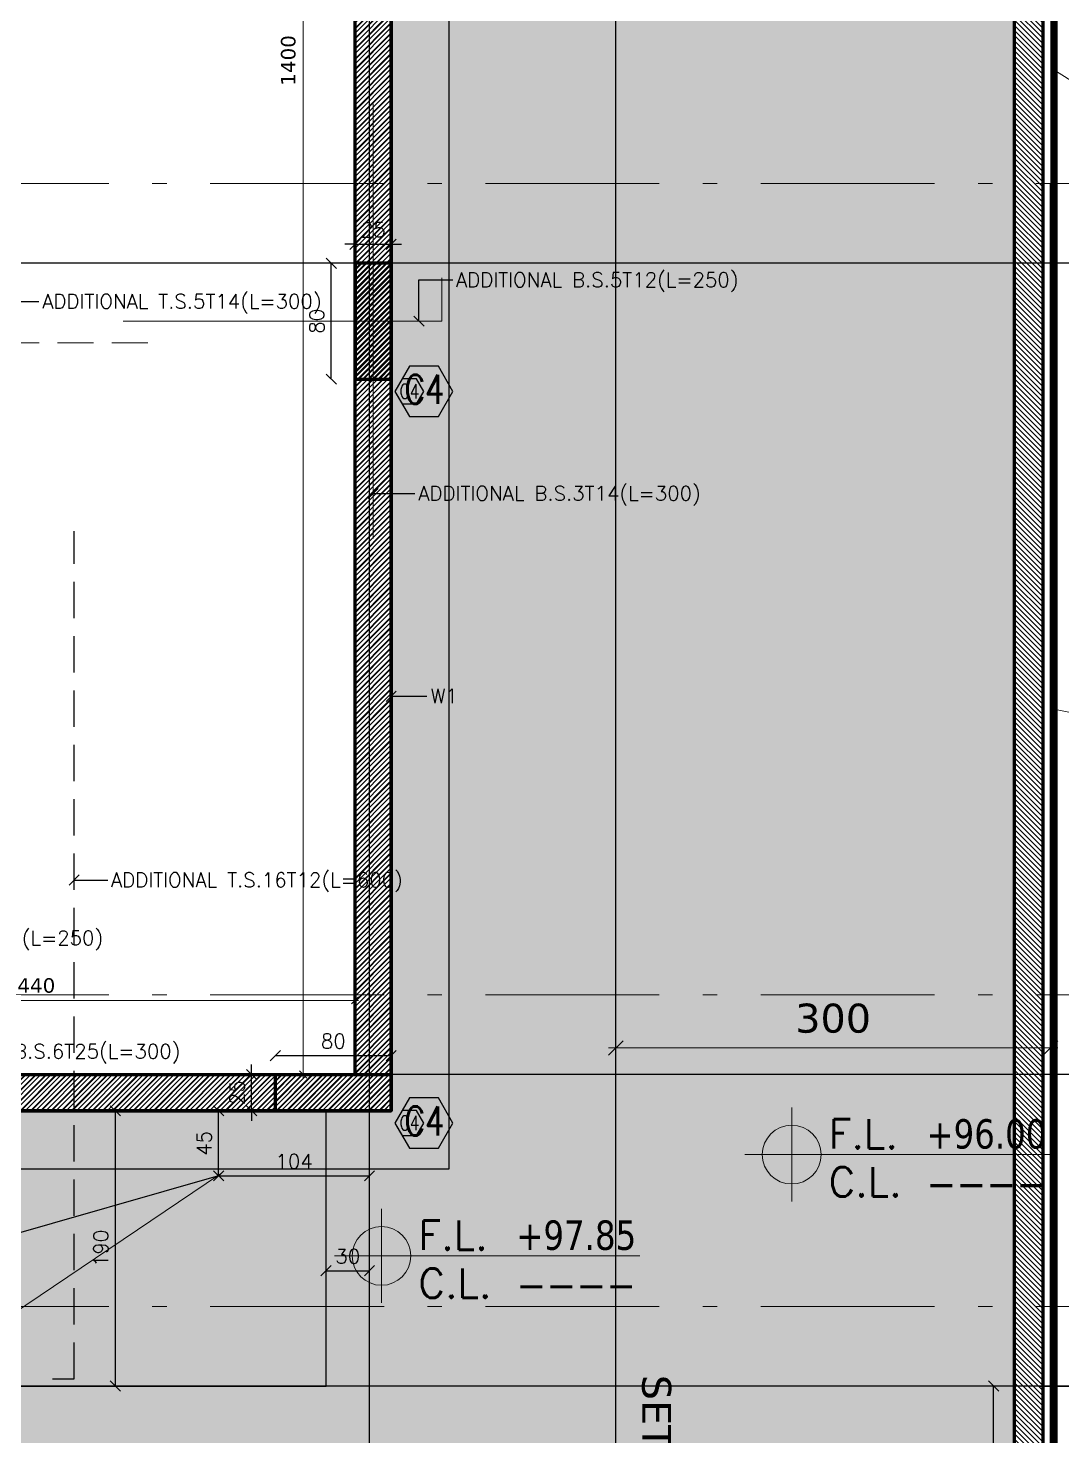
# Model space of a CAD drawing. Header units: inches. Extents: x -48 to 777, y -156 to 510.
# Drawn here: x 603.07 to 610.21, y 226.36 to 236.08 of the extents above; entities that cross this region are included whole.
import ezdxf
from ezdxf.enums import TextEntityAlignment as Align

# ---------------------------------------------------------------- set-up
doc = ezdxf.new("R2010")
doc.units = ezdxf.units.IN
doc.header["$MEASUREMENT"] = 0
doc.set_wipeout_variables(frame=1)
for name, pattern in [('ACAD_ISO10W100', [18, 12, -3, 0, -3]), ('HIDDEN', [0.375, 0.25, -0.125]), ('NUHA', [1.45, 0.75, -0.25, 0.2, -0.25])]:
    doc.linetypes.add(name, pattern=pattern)
doc.layers.get('Defpoints').update_dxf_attribs({"lineweight": 5})
for name, color, linetype, lineweight in [('A-AXIS ST', 251, 'ACAD_ISO10W100', 5), ('A-DIM', 9, 'Continuous', 5), ('A-HIDDEN', 254, 'HIDDEN', 5), ('A-LEVELS', 139, 'Continuous', 20), ('A-LIMIT LOT', 235, 'ACAD_ISO10W100', 20), ('A-PILLARS', 1, 'Continuous', 60), ('A-SIGNS1', 20, 'Continuous', 15), ('A-SIGNS2', 30, 'Continuous', 15), ('A-TEXT', 50, 'Continuous', 15), ('C-STONE', 42, 'Continuous', 30), ('H-PILLARS', 61, 'Continuous', 5), ('str-col-dimension', 6, 'Continuous', 50), ('str-raft-bottom', 1, 'Continuous', 5), ('str-raft-top', 1, 'Continuous', 5)]:
    doc.layers.add(name, color=color, linetype=linetype, lineweight=lineweight)
doc.layers.add('HH-DARK GREY', color=7, linetype='Continuous', lineweight=5, true_color=0x404040)
for name, color, linetype in [('pts pc', 7, 'Continuous'), ('Str-Axes', 8, 'Continuous'), ('str-basement2', 5, 'Continuous'), ('str-col-hatch', 8, 'Continuous'), ('str-COL-TAG-100', 1, 'Continuous'), ('str-COL-TAG-50', 7, 'Continuous'), ('str-columns', 3, 'Continuous'), ('str-raft', 5, 'Continuous'), ('str-slab-top', 1, 'Continuous'), ('str-sunken-slabs', 5, 'Continuous'), ('str-walls', 5, 'Continuous')]:
    doc.layers.add(name, color=color, linetype=linetype)
doc.styles.add('2mm', font='simplex.shx', dxfattribs={"height": 0.5})
doc.styles.add('ROMAN', font='ROMANS.SHX')
doc.styles.add('ROMAND', font='verdana.ttf')
doc.styles.add('ROMANS', font='romans__.ttf', dxfattribs={"height": 0.14})
doc.dimstyles.new('M-1.100', dxfattribs={"dimtxt": 0.2, "dimasz": 0.1, "dimexe": 0.05, "dimexo": 0.05, "dimgap": 0.1, "dimtad": 1, "dimlfac": 100, "dimrnd": 0.5, "dimzin": 9, "dimdsep": 46, "dimtxsty": 'ROMAND', "dimblk": 'OBLIQUE', "dimcen": 1, "dimdle": 0.05, "dimclrd": 256, "dimclre": 256, "dimclrt": 2, "dimadec": 0, "dimazin": 0, "dimtfac": 0.666667, "dimtmove": 2, "dimatfit": 3, "dimfxl": 0.04, "dimtolj": 1, "dimtzin": 5, "dimlwd": -1, "dimlwe": -1, "dimarcsym": 0})
doc.dimstyles.new('M-1.50', dxfattribs={"dimtxt": 0.1, "dimasz": 0.05, "dimexe": 0.025, "dimexo": 0.025, "dimgap": 0.05, "dimtad": 1, "dimlfac": 100, "dimrnd": 0.5, "dimzin": 9, "dimdsep": 46, "dimtxsty": 'ROMAND', "dimblk": 'OBLIQUE', "dimcen": 1, "dimdle": 0.025, "dimclrd": 256, "dimclre": 256, "dimclrt": 2, "dimadec": 0, "dimazin": 0, "dimtfac": 0.666667, "dimtmove": 2, "dimatfit": 3, "dimfxl": 0.04, "dimtolj": 1, "dimtzin": 5, "dimlwd": -1, "dimlwe": -1, "dimarcsym": 0})
doc.dimstyles.new('structure', dxfattribs={"dimtxt": 0.1, "dimasz": 0.07, "dimexe": 0.18, "dimexo": 1, "dimgap": 0.05, "dimtad": 1, "dimdec": 1, "dimlfac": 100, "dimrnd": 0.5, "dimdsep": 46, "dimtxsty": 'ROMAN', "dimblk1": 'OBLIQUE', "dimblk2": 'OBLIQUE', "dimsah": 1, "dimcen": 0.009, "dimse1": 1, "dimse2": 1, "dimclrd": 4, "dimclre": 9, "dimclrt": 1, "dimadec": 0, "dimazin": 0, "dimtfac": 0.066667, "dimtdec": 1, "dimtix": 1, "dimtmove": 2, "dimatfit": 3, "dimldrblk": 'OBLIQUE', "dimfxl": 0.18, "dimtolj": 1, "dimarcsym": 0})

# ---------------------------------------------------------------- blocks, each defined once
blk = doc.blocks.new('_Oblique')
at = {"color": 0, "linetype": 'ByBlock', "lineweight": -2}
blk.add_line((-0.5, -0.5), (0.5, 0.5), dxfattribs=at)
blk = doc.blocks.new('*D414')
at = {"layer": 'A-DIM', "transparency": 16777216}
for p, q in [((605.3018, 242.8569), (604.9435, 242.8569)), ((604.9685, 242.8819), (604.9685, 228.8319)), ((605.3018, 228.8569), (604.9435, 228.8569))]:
    blk.add_line(p, q, dxfattribs=at)
at = {"layer": 'Defpoints', "color": 0, "transparency": 16777216}
for p in [(605.3268, 242.8569), (604.9685, 228.8569), (605.3268, 228.8569)]:
    blk.add_point(p, dxfattribs=at)
at = {"layer": 'A-DIM', "transparency": 16777216, "xscale": 0.05, "yscale": 0.05, "zscale": 0.05}
for p, rotation in [((604.9685, 242.8569), 90), ((604.9685, 228.8569), 270)]:
    blk.add_blockref('_Oblique', p, dxfattribs=dict(at, rotation=rotation))
at = {"layer": 'A-DIM', "color": 2, "transparency": 16777216, "insert": (604.8665, 235.8569), "char_height": 0.1, "attachment_point": 5, "rotation": 90, "style": 'ROMAND'}
blk.add_mtext('\\A1;1400', dxfattribs=at)
blk = doc.blocks.new('*D415')
at = {"layer": 'A-DIM', "transparency": 16777216}
for p, q in [((605.3518, 229.3692), (600.9018, 229.3692)), ((600.9268, 228.8819), (600.9268, 229.3942)), ((605.3268, 228.8819), (605.3268, 229.3942))]:
    blk.add_line(p, q, dxfattribs=at)
at = {"layer": 'Defpoints', "color": 0, "transparency": 16777216}
for p in [(600.9268, 229.3692), (600.9268, 228.8569), (605.3268, 228.8569)]:
    blk.add_point(p, dxfattribs=at)
at = {"layer": 'A-DIM', "transparency": 16777216, "xscale": 0.05, "yscale": 0.05, "zscale": 0.05, "rotation": 180}
blk.add_blockref('_Oblique', (600.9268, 229.3692), dxfattribs=at)
at = {"layer": 'A-DIM', "transparency": 16777216, "xscale": 0.05, "yscale": 0.05, "zscale": 0.05}
blk.add_blockref('_Oblique', (605.3268, 229.3692), dxfattribs=at)
at = {"layer": 'A-DIM', "color": 2, "transparency": 16777216, "insert": (603.1268, 229.4712), "char_height": 0.1, "attachment_point": 5, "style": 'ROMAND'}
blk.add_mtext('\\A1;440', dxfattribs=at)
blk = doc.blocks.new('*D441')
at = {"layer": 'A-DIM', "transparency": 16777216}
for p, q in [((604.3975, 228.1708), (602.5754, 226.9444)), ((601.4525, 226.1886), (602.2141, 226.7013))]:
    blk.add_line(p, q, dxfattribs=at)
at = {"layer": 'Defpoints', "color": 0, "transparency": 16777216}
for p in [(604.3768, 228.1569), (601.4732, 226.2026)]:
    blk.add_point(p, dxfattribs=at)
at = {"layer": 'A-DIM', "transparency": 16777216, "xscale": 0.05, "yscale": 0.05, "zscale": 0.05, "rotation": 213.9430443008608}
blk.add_blockref('_Oblique', (601.4732, 226.2026), dxfattribs=at)
at = {"layer": 'A-DIM', "color": 2, "transparency": 16777216, "insert": (602.4006, 226.8142), "char_height": 0.1, "attachment_point": 5, "rotation": 33.94304, "style": 'ROMAND'}
blk.add_mtext('\\A1;R350', dxfattribs=at)
blk = doc.blocks.new('GXFHGCGFCD')
at = {"layer": 'A-SIGNS1', "linetype": 'NUHA'}
h = blk.add_hatch(color=256, dxfattribs=at)
h.paths.add_polyline_path([(90.3819, 61.3301), (90.3819, 61.1701), (90.5419, 61.1701, 0.414214)])
h.paths.add_polyline_path([(90.3819, 61.1701), (90.2219, 61.1701, 0.414214), (90.3819, 61.0101)])
at = {"layer": 'A-SIGNS1'}
for p, q in [((90.3819, 60.9141), (90.3819, 61.4261)), ((90.1259, 61.1701), (91.7898, 61.1701))]:
    blk.add_line(p, q, dxfattribs=at)
blk.add_circle((90.3819, 61.1701), 0.16, dxfattribs=at)
blk = doc.blocks.new('DGXFHXFGDFD')
at = {"layer": 'A-SIGNS1'}
blk.add_blockref('GXFHGCGFCD', (0, 0), dxfattribs=at)
at = {"layer": 'A-SIGNS2', "linetype": 'NUHA', "style": 'ROMANS'}
for s, p in [('F.L.', (90.5835, 61.2031)), ('C.L.', (90.5835, 60.9413))]:
    blk.add_text(s, height=0.16, dxfattribs=at).set_placement(p)
at = {"layer": 'A-SIGNS2', "style": 'ROMANS', "width": 0.910135, "flags": 4}
for tag, p, p2 in [('NIV.FINI', (91.1159, 61.2031), (91.7898, 61.2031)), ('NIV.BETON', (91.1159, 60.9413), (91.7898, 60.9413))]:
    blk.add_attdef(tag, text='', height=0.16, dxfattribs=at).set_placement(p, p2, align=Align.FIT)
blk = doc.blocks.new('*D975')
at = {"layer": 'A-DIM', "transparency": 16777216}
for p, q in [((-315969.2704, -27927.0679), (-315972.3704, -27927.0679)), ((-315972.3204, -27928.4355), (-315972.3204, -27927.0179)), ((-315969.3204, -27928.4355), (-315969.3204, -27927.0179))]:
    blk.add_line(p, q, dxfattribs=at)
at = {"layer": 'Defpoints', "color": 0, "transparency": 16777216}
for p in [(-315972.3204, -27927.0679), (-315972.3204, -27928.4855), (-315969.3204, -27928.4855)]:
    blk.add_point(p, dxfattribs=at)
at = {"layer": 'A-DIM', "transparency": 16777216, "xscale": 0.1, "yscale": 0.1, "zscale": 0.1, "rotation": 180}
blk.add_blockref('_Oblique', (-315972.3204, -27927.0679), dxfattribs=at)
at = {"layer": 'A-DIM', "transparency": 16777216, "xscale": 0.1, "yscale": 0.1, "zscale": 0.1}
blk.add_blockref('_Oblique', (-315969.3204, -27927.0679), dxfattribs=at)
at = {"layer": 'A-DIM', "color": 2, "transparency": 16777216, "insert": (-315970.8204, -27926.8637), "char_height": 0.2, "attachment_point": 5, "style": 'ROMAND'}
blk.add_mtext('\\A1;300', dxfattribs=at)
blk = doc.blocks.new('tags')
at = {"layer": 'str-COL-TAG-100', "color": 2}
blk.add_lwpolyline([(0.125, -0.2616), (0.325, -0.2616), (0.425, -0.0884), (0.325, 0.0848), (0.125, 0.0848), (0.025, -0.0884)], close=True, dxfattribs=at)
at = {"layer": 'str-COL-TAG-50', "color": 2}
blk.add_lwpolyline([(0.075, -0.175), (0.175, -0.175), (0.225, -0.0884), (0.175, -0.0018), (0.075, -0.0018), (0.025, -0.0884)], close=True, dxfattribs=at)
at = {"layer": 'str-COL-TAG-100', "color": 1, "style": 'ROMANS', "width": 0.699426}
blk.add_attdef('NUMBER', text='', height=0.2, dxfattribs=at).set_placement((0.0918, -0.1741), (0.3679, -0.1741), align=Align.FIT)
at = {"layer": 'str-COL-TAG-50', "color": 1, "style": 'ROMANS', "width": 0.697102}
blk.add_attdef('NUMBER', text='', height=0.1, dxfattribs=at).set_placement((0.0562, -0.1375), (0.1938, -0.1375), align=Align.FIT)
blk = doc.blocks.new('*D1464')
at = {"layer": 'Defpoints', "color": 0, "transparency": 16777216}
for p in [(610.674, 254.0583), (611.267, 254.0583), (610.0013, 226.7069)]:
    blk.add_point(p, dxfattribs=at)
at = {"layer": 'Str-Axes', "transparency": 16777216}
for p, q in [((611.267, 226.6569), (611.267, 254.1083)), ((610.724, 254.0583), (611.317, 254.0583)), ((610.0513, 226.7069), (611.317, 226.7069))]:
    blk.add_line(p, q, dxfattribs=at)
at = {"layer": 'Str-Axes', "transparency": 16777216, "xscale": 0.1, "yscale": 0.1, "zscale": 0.1}
for p, rotation in [((611.267, 254.0583), 90), ((611.267, 226.7069), 270)]:
    blk.add_blockref('_Oblique', p, dxfattribs=dict(at, rotation=rotation))
at = {"layer": 'Str-Axes', "color": 2, "transparency": 16777216, "insert": (611.0629, 240.3826), "char_height": 0.2, "attachment_point": 5, "rotation": 90, "style": 'ROMAND'}
blk.add_mtext('\\A1;2735', dxfattribs=at)
blk = doc.blocks.new('*D1482')
at = {"layer": 'Defpoints', "color": 0, "transparency": 16777216}
for p in [(604.6131, 228.8569), (604.7768, 228.8569), (604.7768, 228.6069)]:
    blk.add_point(p, dxfattribs=at)
at = {"layer": 'str-col-dimension', "color": 4, "lineweight": -2, "transparency": 16777216}
for p, q in [((604.6131, 228.8569), (604.6131, 228.9269)), ((604.6131, 228.6069), (604.6131, 228.8569)), ((604.6131, 228.6069), (604.6131, 228.5369))]:
    blk.add_line(p, q, dxfattribs=at)
at = {"layer": 'str-col-dimension', "color": 4, "lineweight": -2, "transparency": 16777216, "xscale": 0.07, "yscale": 0.07, "zscale": 0.07}
for p, rotation in [((604.6131, 228.8569), 270), ((604.6131, 228.6069), 90)]:
    blk.add_blockref('_Oblique', p, dxfattribs=dict(at, rotation=rotation))
at = {"layer": 'str-col-dimension', "color": 1, "transparency": 16777216, "insert": (604.5131, 228.7319), "char_height": 0.1, "attachment_point": 5, "rotation": 90, "style": 'ROMAN'}
blk.add_mtext('\\A1;25', dxfattribs=at)
blk = doc.blocks.new('*D1483')
at = {"layer": 'Defpoints', "color": 0, "transparency": 16777216}
for p in [(605.5768, 228.9877), (604.7768, 228.8569), (605.5768, 228.8569)]:
    blk.add_point(p, dxfattribs=at)
at = {"layer": 'str-col-dimension', "color": 4, "lineweight": -2, "transparency": 16777216}
blk.add_line((604.7768, 228.9877), (605.5768, 228.9877), dxfattribs=at)
at = {"layer": 'str-col-dimension', "color": 4, "lineweight": -2, "transparency": 16777216, "xscale": 0.07, "yscale": 0.07, "zscale": 0.07, "rotation": 180}
blk.add_blockref('_Oblique', (604.7768, 228.9877), dxfattribs=at)
at = {"layer": 'str-col-dimension', "color": 4, "lineweight": -2, "transparency": 16777216, "xscale": 0.07, "yscale": 0.07, "zscale": 0.07}
blk.add_blockref('_Oblique', (605.5768, 228.9877), dxfattribs=at)
at = {"layer": 'str-col-dimension', "color": 1, "transparency": 16777216, "insert": (605.1768, 229.0877), "char_height": 0.1, "attachment_point": 5, "style": 'ROMAN'}
blk.add_mtext('\\A1;80', dxfattribs=at)
blk = doc.blocks.new('*D1497')
at = {"layer": 'Defpoints', "color": 0, "transparency": 16777216}
for p in [(605.1631, 234.4569), (605.3268, 234.4569), (605.3268, 233.6569)]:
    blk.add_point(p, dxfattribs=at)
at = {"layer": 'str-col-dimension', "color": 4, "lineweight": -2, "transparency": 16777216}
blk.add_line((605.1631, 233.6569), (605.1631, 234.4569), dxfattribs=at)
at = {"layer": 'str-col-dimension', "color": 4, "lineweight": -2, "transparency": 16777216, "xscale": 0.07, "yscale": 0.07, "zscale": 0.07}
for p, rotation in [((605.1631, 234.4569), 90), ((605.1631, 233.6569), 270)]:
    blk.add_blockref('_Oblique', p, dxfattribs=dict(at, rotation=rotation))
at = {"layer": 'str-col-dimension', "color": 1, "transparency": 16777216, "insert": (605.0631, 234.0569), "char_height": 0.1, "attachment_point": 5, "rotation": 90, "style": 'ROMAN'}
blk.add_mtext('\\A1;80', dxfattribs=at)
blk = doc.blocks.new('*D1498')
at = {"layer": 'Defpoints', "color": 0, "transparency": 16777216}
for p in [(605.5768, 234.5877), (605.3268, 234.4569), (605.5768, 234.4569)]:
    blk.add_point(p, dxfattribs=at)
at = {"layer": 'str-col-dimension', "color": 4, "lineweight": -2, "transparency": 16777216}
for p, q in [((605.3268, 234.5877), (605.2568, 234.5877)), ((605.3268, 234.5877), (605.5768, 234.5877)), ((605.5768, 234.5877), (605.6468, 234.5877))]:
    blk.add_line(p, q, dxfattribs=at)
at = {"layer": 'str-col-dimension', "color": 4, "lineweight": -2, "transparency": 16777216, "xscale": 0.07, "yscale": 0.07, "zscale": 0.07}
blk.add_blockref('_Oblique', (605.3268, 234.5877), dxfattribs=at)
at = {"layer": 'str-col-dimension', "color": 4, "lineweight": -2, "transparency": 16777216, "xscale": 0.07, "yscale": 0.07, "zscale": 0.07, "rotation": 180}
blk.add_blockref('_Oblique', (605.5768, 234.5877), dxfattribs=at)
at = {"layer": 'str-col-dimension', "color": 1, "transparency": 16777216, "insert": (605.4518, 234.6877), "char_height": 0.1, "attachment_point": 5, "style": 'ROMAN'}
blk.add_mtext('\\A1;25', dxfattribs=at)
blk = doc.blocks.new('*D1657')
at = {"layer": 'Defpoints', "color": 0, "transparency": 16777216}
for p in [(605.1268, 227.5029), (605.4268, 227.5029), (605.4268, 227.5029)]:
    blk.add_point(p, dxfattribs=at)
at = {"layer": 'str-sunken-slabs', "color": 4, "lineweight": -2, "transparency": 16777216}
blk.add_line((605.1268, 227.5029), (605.4268, 227.5029), dxfattribs=at)
at = {"layer": 'str-sunken-slabs', "color": 4, "lineweight": -2, "transparency": 16777216, "xscale": 0.07, "yscale": 0.07, "zscale": 0.07, "rotation": 180}
blk.add_blockref('_Oblique', (605.1268, 227.5029), dxfattribs=at)
at = {"layer": 'str-sunken-slabs', "color": 4, "lineweight": -2, "transparency": 16777216, "xscale": 0.07, "yscale": 0.07, "zscale": 0.07}
blk.add_blockref('_Oblique', (605.4268, 227.5029), dxfattribs=at)
at = {"layer": 'str-sunken-slabs', "color": 1, "transparency": 16777216, "insert": (605.2768, 227.6029), "char_height": 0.1, "attachment_point": 5, "style": 'ROMAN'}
blk.add_mtext('\\A1;30', dxfattribs=at)
blk = doc.blocks.new('*D2010')
at = {"layer": 'Defpoints', "color": 0, "transparency": 16777216}
for p in [(609.7345, 226.7069), (609.8768, 226.7069), (609.8768, 225.4877)]:
    blk.add_point(p, dxfattribs=at)
at = {"layer": 'str-col-dimension', "color": 4, "lineweight": -2, "transparency": 16777216}
blk.add_line((609.7345, 225.4877), (609.7345, 226.7069), dxfattribs=at)
at = {"layer": 'str-col-dimension', "color": 4, "lineweight": -2, "transparency": 16777216, "xscale": 0.07, "yscale": 0.07, "zscale": 0.07}
for p, rotation in [((609.7345, 226.7069), 90), ((609.7345, 225.4877), 270)]:
    blk.add_blockref('_Oblique', p, dxfattribs=dict(at, rotation=rotation))
at = {"layer": 'str-col-dimension', "color": 1, "transparency": 16777216, "insert": (609.6345, 226.0973), "char_height": 0.1, "attachment_point": 5, "rotation": 90, "style": 'ROMAN'}
blk.add_mtext('\\A1;122', dxfattribs=at)
blk = doc.blocks.new('*D2163')
at = {"layer": 'Defpoints', "color": 0, "transparency": 16777216}
for p in [(604.3854, 228.1582), (601.8772, 227.4413)]:
    blk.add_point(p, dxfattribs=at)
at = {"layer": 'str-sunken-slabs', "color": 4, "lineweight": -2, "transparency": 16777216}
for p in [(604.3854, 228.1582), (601.3351, 227.2863)]:
    blk.add_line(p, (601.8772, 227.4413), dxfattribs=at)
at = {"layer": 'str-sunken-slabs', "color": 4, "lineweight": -2, "transparency": 16777216, "xscale": 0.07, "yscale": 0.07, "zscale": 0.07, "rotation": 15.95244916867436}
blk.add_blockref('_Oblique', (601.8772, 227.4413), dxfattribs=at)
at = {"layer": 'str-sunken-slabs', "color": 1, "transparency": 16777216, "insert": (601.5114, 227.4407), "char_height": 0.1, "attachment_point": 5, "rotation": 15.95245, "style": 'ROMAN'}
blk.add_mtext('\\A1;R261', dxfattribs=at)
blk = doc.blocks.new('*D2164')
at = {"layer": 'Defpoints', "color": 0, "transparency": 16777216}
for p in [(604.3854, 228.6069), (604.3854, 228.6069), (604.3854, 228.1582)]:
    blk.add_point(p, dxfattribs=at)
at = {"layer": 'str-sunken-slabs', "color": 4, "lineweight": -2, "transparency": 16777216}
blk.add_line((604.3854, 228.1582), (604.3854, 228.6069), dxfattribs=at)
at = {"layer": 'str-sunken-slabs', "color": 4, "lineweight": -2, "transparency": 16777216, "xscale": 0.07, "yscale": 0.07, "zscale": 0.07}
for p, rotation in [((604.3854, 228.6069), 90), ((604.3854, 228.1582), 270)]:
    blk.add_blockref('_Oblique', p, dxfattribs=dict(at, rotation=rotation))
at = {"layer": 'str-sunken-slabs', "color": 1, "transparency": 16777216, "insert": (604.2854, 228.3826), "char_height": 0.1, "attachment_point": 5, "rotation": 90, "style": 'ROMAN'}
blk.add_mtext('\\A1;45', dxfattribs=at)
blk = doc.blocks.new('*D2165')
at = {"layer": 'Defpoints', "color": 0, "transparency": 16777216}
for p in [(604.3854, 228.1582), (605.4268, 228.1582), (605.4268, 228.1582)]:
    blk.add_point(p, dxfattribs=at)
at = {"layer": 'str-sunken-slabs', "color": 4, "lineweight": -2, "transparency": 16777216}
blk.add_line((604.3854, 228.1582), (605.4268, 228.1582), dxfattribs=at)
at = {"layer": 'str-sunken-slabs', "color": 4, "lineweight": -2, "transparency": 16777216, "xscale": 0.07, "yscale": 0.07, "zscale": 0.07, "rotation": 180}
blk.add_blockref('_Oblique', (604.3854, 228.1582), dxfattribs=at)
at = {"layer": 'str-sunken-slabs', "color": 4, "lineweight": -2, "transparency": 16777216, "xscale": 0.07, "yscale": 0.07, "zscale": 0.07}
blk.add_blockref('_Oblique', (605.4268, 228.1582), dxfattribs=at)
at = {"layer": 'str-sunken-slabs', "color": 1, "transparency": 16777216, "insert": (604.9061, 228.2582), "char_height": 0.1, "attachment_point": 5, "style": 'ROMAN'}
blk.add_mtext('\\A1;104', dxfattribs=at)
blk = doc.blocks.new('*D2519')
at = {"layer": 'Defpoints', "color": 0, "transparency": 16777216}
for p in [(603.6723, 228.6069), (603.6723, 228.6069), (603.6723, 226.7069)]:
    blk.add_point(p, dxfattribs=at)
at = {"layer": 'str-basement2', "color": 4, "lineweight": -2, "transparency": 16777216}
blk.add_line((603.6723, 226.7069), (603.6723, 228.6069), dxfattribs=at)
at = {"layer": 'str-basement2', "color": 4, "lineweight": -2, "transparency": 16777216, "xscale": 0.07, "yscale": 0.07, "zscale": 0.07}
for p, rotation in [((603.6723, 228.6069), 90), ((603.6723, 226.7069), 270)]:
    blk.add_blockref('_Oblique', p, dxfattribs=dict(at, rotation=rotation))
at = {"layer": 'str-basement2', "color": 1, "transparency": 16777216, "insert": (603.5723, 227.6569), "char_height": 0.1, "attachment_point": 5, "rotation": 90, "style": 'ROMAN'}
blk.add_mtext('\\A1;190', dxfattribs=at)
blk = doc.blocks.new('LOT 688  TOPOGRAPHIC PLAN')
at = {"layer": 'A-LEVELS', "color": 209, "linetype": 'Continuous'}
blk.add_lwpolyline([(-315970.24124, -27919.61821), (-315969.59667, -27920.12754), (-315968.88848, -27920.57379), (-315968.18141, -27920.93593), (-315967.53711, -27921.19153), (-315967.24194, -27921.26538), (-315966.95573, -27921.29099), (-315966.67132, -27921.2602), (-315966.3837, -27921.18526), (-315965.78578, -27921.01778), (-315965.50124, -27920.93213)], dxfattribs=at)
at = {"layer": 'A-LEVELS', "linetype": 'Continuous'}
for points in [[(-315976.39276, -27927.36561), (-315975.82575, -27927.19251), (-315975.55321, -27927.08053), (-315975.29723, -27926.9298), (-315975.06624, -27926.7423), (-315974.86866, -27926.52004), (-315974.71016, -27926.26563), (-315974.58718, -27925.98375), (-315974.42586, -27925.35813), (-315974.34089, -27924.68417), (-315974.22468, -27923.35521), (-315974.1058, -27922.7822), (-315974.01199, -27922.5365), (-315973.88797, -27922.32483), (-315973.72825, -27922.15233), (-315973.52737, -27922.0241), (-315973.28144, -27921.94472), (-315972.99924, -27921.91432), (-315972.6955, -27921.93092), (-315972.38498, -27921.99255), (-315972.08244, -27922.09725), (-315971.80264, -27922.24303), (-315971.55993, -27922.42779), (-315971.35728, -27922.646), (-315971.03355, -27923.1453), (-315970.75098, -27923.66507), (-315970.42846, -27924.12924), (-315970.22818, -27924.31779), (-315969.99912, -27924.47357), (-315969.47057, -27924.69569), (-315968.87465, -27924.81334)], [(-315973.37282, -27929.81165), (-315973.15746, -27929.57807), (-315972.94757, -27929.42253), (-315972.74596, -27929.3658), (-315972.55489, -27929.42407), (-315972.37302, -27929.58589), (-315972.19768, -27929.82938)]]:
    blk.add_lwpolyline(points, dxfattribs=at)
at = {"layer": 'A-LIMIT LOT', "linetype": 'Continuous', "const_width": 0.1}
blk.add_lwpolyline([(-315996.80172, -27893.57917), (-315985.1164, -27950.2257), (-315970.22923, -27937.16678), (-315964.6636, -27941.43051), (-315964.08799, -27936.87852), (-315969.32038, -27930.53073), (-315969.32038, -27896.23659), (-315996.80172, -27893.57917)], dxfattribs=at)
at = {"layer": 'pts pc', "linetype": 'Continuous'}
for points in [[(-315975.42011, -27926.12263), (-315976.13089, -27926.82583)], [(-315975.4239, -27926.82962), (-315976.1271, -27926.11884)], [(-315972.10526, -27926.3454), (-315972.81604, -27927.0486)], [(-315972.10905, -27927.05239), (-315972.81225, -27926.34161)], [(-315975.65538, -27927.29139), (-315976.36616, -27927.99459)], [(-315975.65917, -27927.99838), (-315976.36237, -27927.2876)]]:
    blk.add_lwpolyline(points, dxfattribs=at)
at = {"layer": 'pts pc', "color": 1, "char_height": 0.5, "attachment_point": 1, "rotation": 359.692852, "style": '2mm'}
for s, insert, width in [('\\Fsimplex.shx;\\W1.0000000000;\\T1.0000000000;\\o\\l94.303', (-315975.27417, -27926.22692), 3.0714286), ('\\Fsimplex.shx;\\W1.0000000000;\\T1.0000000000;\\o\\l93.182', (-315971.95932, -27926.44969), 2.9761905), ('\\Fsimplex.shx;\\W1.0000000000;\\T1.0000000000;\\o\\l93.830', (-315975.50944, -27927.39567), 3.0714286)]:
    blk.add_mtext(s, dxfattribs=dict(at, insert=insert, width=width))
at = {"linetype": 'Continuous'}
blk.add_wipeout([(-315996.80172, -27893.57917), (-315969.32038, -27896.23659), (-315969.32038, -27930.53073), (-315964.08799, -27936.87852), (-315964.6636, -27941.43051), (-315970.22923, -27937.16678), (-315985.1164, -27950.2257)], dxfattribs=at).dxf.layer = 'A-LIMIT LOT'
at = {"layer": 'A-HIDDEN', "linetype": 'ACAD_ISO10W100', "ltscale": 0.05}
blk.add_lwpolyline([(-315992.30527, -27900.52725), (-315983.21966, -27944.57125), (-315970.69258, -27933.58259), (-315972.32038, -27931.60779), (-315972.32038, -27902.3323)], close=True, dxfattribs=at)
at = {"layer": 'A-TEXT', "insert": (-315971.93834, -27929.32373, 93), "char_height": 0.2, "width": 7.1807633, "attachment_point": 1, "rotation": 270, "style": 'ROMAND'}
blk.add_mtext('SETBACK LIMIT', dxfattribs=at)
at = {"layer": 'A-DIM'}
dim = blk.add_aligned_dim(p1=(-315969.32038, -27928.48546), p2=(-315972.32038, -27928.48546), distance=-1.41759, dimstyle='M-1.100', dxfattribs=at)
dim.commit()
dim.dimension.update_dxf_attribs({"geometry": '*D975', "text_midpoint": (-315970.82038, -27926.86371)})

msp = doc.modelspace()

# ---------------------------------------------------------------- block references
at = {"layer": 'A-TEXT'}
msp.add_blockref('LOT 688  TOPOGRAPHIC PLAN', (316579.44716, 28156.10823), dxfattribs=at)

# ---------------------------------------------------------------- next in the draw order: hatches: boundary and pattern name
at = {"layer": 'H-PILLARS'}
h = msp.add_hatch(dxfattribs=at)
h.set_pattern_fill('ANSI31', color=256, scale=0.2, angle=90)
h.set_pattern_definition([(135, (-143.491753, -76.210882), (-0.0176776695, -0.0176776695), [])])
edge = h.paths.add_edge_path()
edge.add_line((600.92678, 228.60688), (600.92678, 228.15688))
edge.add_arc((604.37678, 228.15688), 3.45, 180, 270)
edge.add_line((604.37678, 224.70688), (610.77962, 224.70688))
edge.add_line((610.77962, 224.70688), (610.07678, 225.55955))
edge.add_line((610.07678, 225.55955), (610.07678, 259.87647))
edge.add_line((610.07678, 259.87647), (609.87678, 259.89581))
edge.add_line((609.87678, 259.89581), (609.87678, 225.48774))
edge.add_line((609.87678, 225.48774), (610.35557, 224.90688))
edge.add_line((610.35557, 224.90688), (604.37678, 224.90688))
edge.add_arc((604.37678, 228.15688), 3.25, 180, 270, ccw=False)
edge.add_line((601.12678, 228.15688), (601.12678, 228.60688))
edge.add_line((601.12678, 228.60688), (600.92678, 228.60688))
h = msp.add_hatch(dxfattribs=at)
h.set_pattern_fill('ANSI31', color=256, scale=0.2)
h.set_pattern_definition([(45, (0, 99), (-0.0176776695, 0.0176776695), [])])
h.paths.add_polyline_path([(599.57678, 253.80843), (599.57678, 254.05836), (603.57678, 254.05836), (603.57678, 253.90847), (605.42678, 253.90827), (605.42678, 246.60861), (607.12678, 246.60861), (607.12678, 242.05688), (605.57678, 242.05688), (605.57678, 228.60688), (600.92678, 228.60688), (600.92678, 228.85688), (605.32678, 228.85688), (605.32678, 242.30688), (606.87678, 242.30688), (606.87678, 246.35845), (605.17678, 246.35845), (605.17685, 253.65849), (603.32679, 253.65851), (603.32678, 253.80842)])
at = {"layer": 'H-PILLARS', "linetype": 'Continuous'}
h = msp.add_hatch(dxfattribs=at)
h.set_pattern_fill('ANSI31', color=256, scale=0.2)
h.set_pattern_definition([(45, (54.58922, -76.36929), (-0.0176776695, 0.0176776695), [])])
h.paths.add_polyline_path([(605.32678, 233.65688), (605.57678, 233.65688), (605.57678, 234.45688), (605.32678, 234.45688)])
h = msp.add_hatch(dxfattribs=at)
h.set_pattern_fill('ANSI31', color=256, scale=0.2)
h.set_pattern_definition([(45, (54.58922, -76.21929), (-0.0176776695, 0.0176776695), [])])
h.paths.add_polyline_path([(605.57678, 228.85688), (605.57678, 228.60688), (604.77678, 228.60688), (604.77678, 228.85688)])
at = {"layer": 'HH-DARK GREY'}
h = msp.add_hatch(dxfattribs=at)
h.set_pattern_fill('EARTH', color=256, scale=2)
h.set_pattern_definition([(0, (-242.49175, -75.7109), (0.5, 0.5), [0.5, -0.5]), (0, (-242.49175, -75.5234), (0.5, 0.5), [0.5, -0.5]), (0, (-242.49175, -75.3359), (0.5, 0.5), [0.5, -0.5]), (90, (-242.42925, -75.2734), (-0.5, 0.5), [0.5, -0.5]), (90, (-242.24175, -75.2734), (-0.5, 0.5), [0.5, -0.5]), (90, (-242.05425, -75.2734), (-0.5, 0.5), [0.5, -0.5])])
edge = h.paths.add_edge_path()
edge.add_line((589.47678, 254.05845), (589.47678, 247.30845))
edge.add_line((589.47678, 247.30845), (589.97678, 247.30845))
edge.add_line((589.97678, 247.30845), (589.97678, 242.05688))
edge.add_line((589.97678, 242.05688), (592.77678, 242.05688))
edge.add_line((592.77678, 242.05688), (592.77678, 228.60688))
edge.add_line((592.77678, 228.60688), (597.22678, 228.60688))
edge.add_line((597.22678, 228.60688), (597.22678, 224.90688))
edge.add_line((597.22678, 224.90688), (590.66159, 224.90688))
edge.add_line((590.66159, 224.90688), (582.9059, 262.50387))
edge.add_line((582.9059, 262.50387), (609.87678, 259.89581))
edge.add_line((609.87678, 259.89581), (609.87678, 225.48774))
edge.add_line((609.87678, 225.48774), (610.35557, 224.90688))
edge.add_line((610.35557, 224.90688), (604.37678, 224.90688))
edge.add_arc((604.37678, 228.15688), 3.25, 180, 270, ccw=False)
edge.add_line((601.12678, 228.15688), (601.12678, 228.60688))
edge.add_line((601.12678, 228.60688), (605.57678, 228.60688))
edge.add_line((605.57678, 228.60688), (605.57678, 242.05688))
edge.add_line((605.57678, 242.05688), (607.12678, 242.05688))
edge.add_line((607.12678, 242.05688), (607.12678, 246.60861))
edge.add_line((607.12678, 246.60861), (605.42678, 246.60861))
edge.add_line((605.42678, 246.60861), (605.4268, 253.65849))
edge.add_line((605.4268, 253.65849), (606.67686, 253.65849))
edge.add_line((606.67686, 253.65849), (606.6768, 257.80831))
edge.add_line((606.6768, 257.80831), (589.47678, 257.80848))
edge.add_line((589.47678, 257.80848), (589.47671, 254.08973))
edge.add_line((589.47671, 254.08973), (589.47678, 254.05845))
h = msp.add_hatch(dxfattribs=at)
h.set_pattern_fill('AR-HBONE', color=256, scale=0.1)
h.set_pattern_definition([(45, (594, 99), (4e-17, 0.5656854), [1.2, -0.4]), (135, (594.28284, 99.28284), (4e-17, 0.5656854), [1.2, -0.4])])
edge = h.paths.add_edge_path()
edge.add_line((600.87678, 228.15688), (600.87678, 228.65688))
edge.add_line((600.87678, 228.65688), (597.47678, 228.65688))
edge.add_line((597.47678, 228.65688), (597.47678, 224.65688))
edge.add_line((597.47678, 224.65688), (590.61105, 224.65688))
edge.add_line((590.61105, 224.65688), (594.4256, 206.16525))
edge.add_line((594.4256, 206.16525), (604.70094, 215.17871))
edge.add_arc((609.21052, 219.135), 5.99904, 131.596573, 221.260764, ccw=False)
edge.add_line((605.22787, 223.62131), (606.40842, 224.65688))
edge.add_line((606.40842, 224.65688), (604.37678, 224.65688))
edge.add_arc((604.37678, 228.15688), 3.5, 179.999981, 270.000019, ccw=False)
at = {"layer": 'str-col-hatch'}
h = msp.add_hatch(dxfattribs=at)
h.set_pattern_fill('ANSI31', color=256, scale=0.4)
h.set_pattern_definition([(45, (-90.80302, 182.947635), (-0.035355339, 0.035355339), [])])
h.paths.add_polyline_path([(605.32678, 234.45688), (605.32678, 233.65688), (605.57678, 233.65688), (605.57678, 234.45688)])
h = msp.add_hatch(dxfattribs=at)
h.set_pattern_fill('ANSI31', color=256, scale=0.4)
h.set_pattern_definition([(45, (-90.80302, 177.897635), (-0.035355339, 0.035355339), [])])
h.paths.add_polyline_path([(604.77678, 228.85688), (604.77678, 228.60688), (605.57678, 228.60688), (605.57678, 228.85688)])
at = {"layer": 'str-walls'}
h = msp.add_hatch(dxfattribs=at)
h.set_pattern_fill('ANSI31', color=8, scale=0.4)
h.paths.add_polyline_path([(604.77678, 228.60688), (604.77678, 228.85688), (601.72678, 228.85688), (601.72678, 228.60688)])
h.paths.add_polyline_path([(605.57678, 233.65688), (605.32678, 233.65688), (605.32678, 228.85688), (605.57678, 228.85688)])
h.paths.add_polyline_path([(605.57678, 239.05688), (605.32678, 239.05688), (605.32678, 234.45688), (605.57678, 234.45688)])
h.paths.add_polyline_path([(605.57678, 239.85688), (605.57678, 242.05688), (605.32678, 242.05688), (605.32678, 239.85688)])
h.paths.add_polyline_path([(606.87678, 242.05688), (606.87678, 242.30688), (605.57678, 242.30688), (605.57678, 242.05688)])
h.paths.add_polyline_path([(607.12678, 245.80861), (606.87678, 245.80861), (606.87678, 242.85688), (607.12678, 242.85688)])
h.paths.add_polyline_path([(605.42678, 246.60861), (605.42678, 246.35845), (606.87678, 246.35845), (606.87678, 246.60861)])
h.paths.add_polyline_path([(605.42678, 251.40855), (605.17683, 251.40855), (605.17679, 247.55845), (605.42678, 247.55845)])
h.paths.add_polyline_path([(605.42678, 253.25831), (605.17685, 253.25831), (605.17684, 252.20855), (605.42678, 252.20855)])
h.paths.add_polyline_path([(603.32678, 254.05831), (603.32678, 253.80845), (602.52678, 253.80845), (602.52678, 254.05832), (599.57678, 254.05836), (599.57678, 253.80843), (603.32678, 253.80842), (603.32679, 253.65851), (605.17679, 253.65849), (605.17679, 253.9083), (603.57678, 253.90847), (603.56644, 254.05831)])

# ---------------------------------------------------------------- next in the draw order: linework, layer by layer
at = {"layer": 'A-AXIS ST', "ltscale": 0.1}
for p, q in [((605.42678, 221.25688), (605.42678, 260.35831)), ((607.12678, 221.25688), (607.12678, 260.35831)), ((613.12678, 235.00688), (583.32678, 235.00688)), ((613.12678, 229.40688), (583.32678, 229.40688)), ((613.12678, 227.25688), (583.32678, 227.25688))]:
    msp.add_line(p, q, dxfattribs=at)
at = {"layer": 'A-PILLARS'}
for points in [[(600.92678, 228.60688), (600.92678, 228.15688, 0.4142136), (604.37678, 224.70688), (610.77962, 224.70688), (610.07678, 225.55955), (610.07678, 259.87647), (609.87678, 259.89581), (609.87678, 225.48774), (610.35557, 224.90688), (604.37678, 224.90688, -0.4142136), (601.12678, 228.15688), (601.12678, 228.60688), (600.92678, 228.60688)], [(609.87678, 259.89581), (609.87678, 225.48774), (610.35557, 224.90688), (604.37678, 224.90688, -0.4142136), (601.12678, 228.15688), (601.12678, 228.60688), (605.57678, 228.60688), (605.57678, 242.05688), (607.12678, 242.05688), (607.12678, 246.60861), (605.42678, 246.60861), (605.4268, 253.65849), (606.67686, 253.65849), (606.6768, 257.80831)]]:
    msp.add_lwpolyline(points, format="xyb", dxfattribs=at)
for points in [[(599.57678, 253.80843), (599.57678, 254.05836), (603.57678, 254.05836), (603.57678, 253.90847), (605.42678, 253.90827), (605.42678, 246.60861), (607.12678, 246.60861), (607.12678, 242.05688), (605.57678, 242.05688), (605.57678, 228.60688), (600.92678, 228.60688), (600.92678, 228.85688), (605.32678, 228.85688), (605.32678, 242.30688), (606.87678, 242.30688), (606.87678, 246.35845), (605.17678, 246.35845), (605.17685, 253.65849), (603.32679, 253.65851), (603.32678, 253.80842)], [(605.32678, 233.65688), (605.57678, 233.65688), (605.57678, 234.45688), (605.32678, 234.45688)], [(605.57678, 228.85688), (605.57678, 228.60688), (604.77678, 228.60688), (604.77678, 228.85688)]]:
    msp.add_lwpolyline(points, close=True, dxfattribs=at)
at = {"layer": 'C-STONE'}
msp.add_lwpolyline([(610.12678, 235.00688), (610.12678, 225.5775), (610.88563, 224.65688), (604.37678, 224.65688, -0.4142136), (600.87678, 228.15688), (600.87678, 228.85688), (600.92678, 228.85688)], format="xyb", dxfattribs=at)
at = {"layer": 'HH-DARK GREY'}
msp.add_lwpolyline([(605.57678, 242.05688), (607.12678, 242.05688), (607.12678, 246.60861), (605.42678, 246.60861), (605.4268, 253.80845), (605.4268, 253.80845), (605.4268, 254.05845), (589.47678, 254.05845), (589.47678, 247.30845), (589.97678, 247.30845), (589.97678, 242.05688), (592.77678, 242.05688), (592.77678, 228.60688), (597.22678, 228.60688), (597.47678, 228.60688), (597.47678, 225.95688), (601.65465, 225.95688, -0.1715835), (600.87678, 228.15688), (600.87678, 228.60688), (601.12678, 228.60688), (605.57678, 228.60688)], format="xyb", close=True, dxfattribs=at)
msp.add_lwpolyline([(597.17682, 253.80831), (589.72663, 253.80831), (589.72665, 247.55845), (590.22678, 247.55845), (590.22678, 242.30688), (593.02678, 242.30688), (593.02678, 228.85688), (605.32678, 228.85688), (605.32678, 242.30688), (606.87678, 242.30688), (606.87678, 246.35845), (605.17678, 246.35845), (605.17679, 247.35847), (600.81679, 247.35847), (600.81678, 247.35849), (600.17678, 247.35849), (600.17678, 242.65688), (596.17679, 242.65688), (596.17677, 247.55845), (597.17682, 247.55845)], close=True, dxfattribs=at)
at = {"layer": 'Str-Axes', "ltscale": 0.1}
for p, q in [((605.42678, 221.25688), (605.42678, 260.35831)), ((607.12678, 221.25688), (607.12678, 260.35831)), ((611.62657, 234.45688), (583.32678, 234.45688)), ((611.62657, 228.85688), (583.32678, 228.85688)), ((611.62657, 226.70688), (583.32678, 226.70688))]:
    msp.add_line(p, q, dxfattribs=at)
at = {"layer": 'str-basement2'}
msp.add_lwpolyline([(589.47678, 257.80848), (589.47678, 247.30845), (589.97678, 247.30845), (589.97678, 242.05688), (592.77678, 242.05688), (592.77678, 228.60688), (605.57678, 228.60688), (605.57678, 242.05688), (607.12678, 242.05688), (607.12678, 246.60861), (605.42678, 246.60862), (605.4268, 253.65849), (606.67686, 253.65849), (606.6768, 257.80831)], close=True, dxfattribs=at)
msp.add_lwpolyline([(605.12678, 228.60688), (601.77678, 228.60688), (601.77678, 228.55688), (601.77678, 228.15688, 0.1484458), (602.21779, 226.70688), (605.12678, 226.70688)], format="xyb", close=True, dxfattribs=at)
at = {"layer": 'str-columns'}
for points in [[(605.32678, 233.65688), (605.57678, 233.65688), (605.57678, 234.45688), (605.32678, 234.45688)], [(605.57678, 228.60688), (605.57678, 228.85688), (604.77678, 228.85688), (604.77678, 228.60688)]]:
    msp.add_lwpolyline(points, close=True, dxfattribs=at)
at = {"layer": 'str-raft'}
msp.add_lwpolyline([(589.07678, 258.20848), (589.07678, 246.90845), (589.57678, 246.90845), (589.57678, 241.65688), (592.37678, 241.65688), (592.37678, 228.20688), (605.97678, 228.20688), (605.97678, 241.65688), (607.52678, 241.65688), (607.52678, 247.00861), (605.82678, 247.00862), (605.8268, 253.25849), (607.07687, 253.25849), (607.07679, 258.2083)], close=True, dxfattribs=at)
at = {"layer": 'str-raft-bottom'}
msp.add_line((605.45178, 232.55688), (605.45178, 235.55688), dxfattribs=at)
msp.add_lwpolyline([(605.92678, 234.35688), (605.92678, 234.05688), (603.72678, 234.05688)], dxfattribs=at)
at = {"layer": 'str-raft-top', "linetype": 'HIDDEN'}
msp.add_line((601.02219, 233.90823), (604.02219, 233.90823), dxfattribs=at)
at = {"layer": 'str-slab-top', "linetype": 'HIDDEN'}
msp.add_lwpolyline([(603.23853, 226.75688), (603.38853, 226.75688), (603.38853, 232.60688)], dxfattribs=at)
at = {"layer": 'str-walls'}
msp.add_lwpolyline([(599.57678, 253.80843), (599.57678, 254.05836), (603.57678, 254.05836), (603.57678, 253.90847), (605.42678, 253.90827), (605.42678, 246.60861), (607.12678, 246.60861), (607.12678, 242.05688), (605.57678, 242.05688), (605.57678, 228.60688), (601.72678, 228.60688), (601.72678, 228.85688), (605.32678, 228.85688), (605.32678, 242.30688), (606.87678, 242.30688), (606.87678, 246.35845), (605.17678, 246.35845), (605.17685, 253.65849), (603.32679, 253.65851), (603.32678, 253.80842)], close=True, dxfattribs=at)

# ---------------------------------------------------------------- next in the draw order: block references
at = {"layer": 'A-SIGNS1'}
ref = msp.add_blockref('DGXFHXFGDFD', (493.80884, 150.78964), dxfattribs=dict(at, xscale=1.267200000000003, yscale=1.267200000000003, zscale=1.267200000000003))
ref.add_attrib('NIV.FINI', '+96.00', dxfattribs={"layer": 'A-SIGNS2', "height": 0.202752, "style": 'ROMAND', "width": 0.797031}).set_placement((609.27086, 228.34626), (610.09883, 228.34626), align=Align.FIT)
ref.add_attrib('NIV.BETON', '----', dxfattribs={"layer": 'A-SIGNS2', "height": 0.202752, "style": 'ROMAND', "width": 1.634557}).set_placement((609.27086, 228.01449), (610.09883, 228.01449), align=Align.FIT)
ref = msp.add_blockref('DGXFHXFGDFD', (490.97761, 150.09051), dxfattribs=dict(at, xscale=1.267200000000003, yscale=1.267200000000003, zscale=1.267200000000003))
ref.add_attrib('NIV.FINI', '+97.85', dxfattribs={"layer": 'A-SIGNS2', "height": 0.202752, "style": 'ROMAND', "width": 0.797031}).set_placement((606.43963, 227.64713), (607.2676, 227.64713), align=Align.FIT)
ref.add_attrib('NIV.BETON', '----', dxfattribs={"layer": 'A-SIGNS2', "height": 0.202752, "style": 'ROMAND', "width": 1.634557}).set_placement((606.43963, 227.31536), (607.2676, 227.31536), align=Align.FIT)
at = {"layer": 'str-columns'}
ref = msp.add_blockref('tags', (605.57678, 233.66073), dxfattribs=at)
ref.add_attrib('NUMBER', 'C4', dxfattribs={"layer": 'str-COL-TAG-50', "color": 1, "height": 0.1, "style": 'ROMANS', "width": 0.63631}).set_placement((605.63297, 233.52323), (605.77056, 233.52323), align=Align.FIT)
ref.add_attrib('NUMBER', 'C4', dxfattribs={"layer": 'str-COL-TAG-100', "color": 1, "height": 0.2, "style": 'ROMANS', "width": 0.638431}).set_placement((605.66862, 233.48667), (605.94471, 233.48667), align=Align.FIT)
ref = msp.add_blockref('tags', (605.57678, 228.61073), dxfattribs=at)
ref.add_attrib('NUMBER', 'C4', dxfattribs={"layer": 'str-COL-TAG-50', "color": 1, "height": 0.1, "style": 'ROMANS', "width": 0.63631}).set_placement((605.63297, 228.47323), (605.77056, 228.47323), align=Align.FIT)
ref.add_attrib('NUMBER', 'C4', dxfattribs={"layer": 'str-COL-TAG-100', "color": 1, "height": 0.2, "style": 'ROMANS', "width": 0.638431}).set_placement((605.66862, 228.43667), (605.94471, 228.43667), align=Align.FIT)

# ---------------------------------------------------------------- next in the draw order: texts
at = {"layer": 'str-columns', "color": 1, "style": 'ROMAN'}
msp.add_text('W1', height=0.1, dxfattribs=at).set_placement((605.84734, 231.41942))
at = {"layer": 'str-raft-bottom', "style": 'ROMAN'}
for s, p in [('ADDITIONAL B.S.5T12(L=250)', (606.02332, 234.29268)), ('ADDITIONAL B.S.3T14(L=300)', (605.76301, 232.81862)), ('ADDITIONAL B.S.5T20(L=250)', (601.63801, 229.74922)), ('ADDITIONAL B.S.6T25(L=300)', (602.17131, 228.96768))]:
    msp.add_text(s, height=0.1, dxfattribs=at).set_placement(p)
at = {"layer": 'str-raft-top', "style": 'ROMAN'}
msp.add_text('ADDITIONAL T.S.5T14(L=300)', height=0.1, dxfattribs=at).set_placement((603.16702, 234.14403))
at = {"layer": 'str-slab-top', "style": 'ROMAN'}
msp.add_text('ADDITIONAL T.S.16T12(L=600)', height=0.1, dxfattribs=at).set_placement((603.64192, 230.1506))

# ---------------------------------------------------------------- next in the draw order: dimensions: what is measured, and where the dimension line sits
at = {"layer": 'A-DIM'}
dim = msp.add_linear_dim(base=(604.96852, 228.85688), p1=(605.32678, 242.85688), p2=(605.32678, 228.85688), angle=90, dimstyle='M-1.50', dxfattribs=at)
dim.commit()
dim.dimension.update_dxf_attribs({"geometry": '*D414', "text_midpoint": (604.86647, 235.85688)})
dim = msp.add_linear_dim(base=(600.92678, 229.36915), p1=(605.32678, 228.85688), p2=(600.92678, 228.85688), dimstyle='M-1.50', dxfattribs=at)
dim.commit()
dim.dimension.update_dxf_attribs({"geometry": '*D415', "text_midpoint": (603.12678, 229.4712)})
dim = msp.add_radius_dim(center=(604.37678, 228.15688), mpoint=(601.4732, 226.20259), dimstyle='M-1.50', dxfattribs=at)
dim.commit()
dim.dimension.update_dxf_attribs({"geometry": '*D441', "text_midpoint": (602.40056, 226.81424), "dimtype": 164})
at = {"layer": 'Str-Axes'}
dim = msp.add_linear_dim(base=(611.26705, 254.05831), p1=(610.00131, 226.70688), p2=(610.67401, 254.05831), angle=90, dimstyle='M-1.100', dxfattribs=at)
dim.commit()
dim.dimension.update_dxf_attribs({"geometry": '*D1464', "text_midpoint": (611.06288, 240.3826)})
at = {"layer": 'str-basement2'}
dim = msp.add_aligned_dim(p1=(603.67228, 226.70688), p2=(603.67228, 228.60688), distance=0, dimstyle='structure', override={"dimfxl": 0.04}, dxfattribs=at)
dim.commit()
dim.dimension.update_dxf_attribs({"geometry": '*D2519', "text_midpoint": (603.57228, 227.65688)})
at = {"layer": 'str-col-dimension'}
for p1, p2, distance, picture, middle in [((605.32678, 234.45688), (605.57678, 234.45688), 0.13078, '*D1498', (605.45178, 234.68766)), ((605.32678, 233.65688), (605.32678, 234.45688), 0.16372, '*D1497', (605.06305, 234.05688)), ((604.77678, 228.85688), (605.57678, 228.85688), 0.13078, '*D1483', (605.17678, 229.08766)), ((604.77678, 228.60688), (604.77678, 228.85688), 0.16372, '*D1482', (604.51305, 228.73188))]:
    dim = msp.add_aligned_dim(p1=p1, p2=p2, distance=distance, dimstyle='structure', dxfattribs=at)
    dim.commit()
    dim.dimension.update_dxf_attribs({"geometry": picture, "text_midpoint": middle})
dim = msp.add_aligned_dim(p1=(609.87678, 225.48774), p2=(609.87678, 226.70688), distance=0.14224, dimstyle='structure', override={"dimfxl": 0.04}, dxfattribs=at)
dim.commit()
dim.dimension.update_dxf_attribs({"geometry": '*D2010', "text_midpoint": (609.63454, 226.09731)})
at = {"layer": 'str-sunken-slabs'}
for p1, p2, picture, middle in [((604.38544, 228.15823), (604.38544, 228.60688), '*D2164', (604.28544, 228.38256)), ((604.38544, 228.15823), (605.42678, 228.15823), '*D2165', (604.90611, 228.25823)), ((605.12678, 227.50289), (605.42678, 227.50289), '*D1657', (605.27678, 227.60289))]:
    dim = msp.add_aligned_dim(p1=p1, p2=p2, distance=0, dimstyle='structure', override={"dimfxl": 0.04}, dxfattribs=at)
    dim.commit()
    dim.dimension.update_dxf_attribs({"geometry": picture, "text_midpoint": middle})
dim = msp.add_radius_dim(center=(604.38544, 228.15823), mpoint=(601.87724, 227.44126), dimstyle='structure', override={"dimfxl": 0.04}, dxfattribs=at)
dim.commit()
dim.dimension.update_dxf_attribs({"geometry": '*D2163', "text_midpoint": (601.5114, 227.44069)})

# ---------------------------------------------------------------- next in the draw order: leaders
at = {"layer": 'str-columns'}
msp.add_leader([(605.57678, 231.46807), (605.82227, 231.46807)], dimstyle='structure', override={"dimgap": 0.05, "dimtad": 0, "dimfxl": 0.04}, dxfattribs=at)
at = {"layer": 'str-raft-bottom'}
for points, override in [([(605.76794, 234.05688), (605.76794, 234.34181), (606.00086, 234.34181)], {"dimgap": 0.05, "dimtad": 0, "dimfxl": 0.04, "dimfxlon": 1}), ([(605.45178, 232.86774), (605.74055, 232.86774)], {"dimgap": 0.05, "dimtad": 0})]:
    msp.add_leader(points, dimstyle='structure', override=override, dxfattribs=at)
at = {"layer": 'str-raft-top'}
msp.add_leader([(602.91164, 233.90823), (602.91164, 234.19316), (603.14456, 234.19316)], dimstyle='structure', override={"dimgap": 0.05, "dimtad": 0, "dimfxl": 0.04, "dimfxlon": 1}, dxfattribs=at)
at = {"layer": 'str-slab-top'}
msp.add_leader([(603.38853, 230.19972), (603.61946, 230.19972)], dimstyle='structure', override={"dimgap": 0.05, "dimtad": 0}, dxfattribs=at)

doc.saveas('drawing.dxf')
